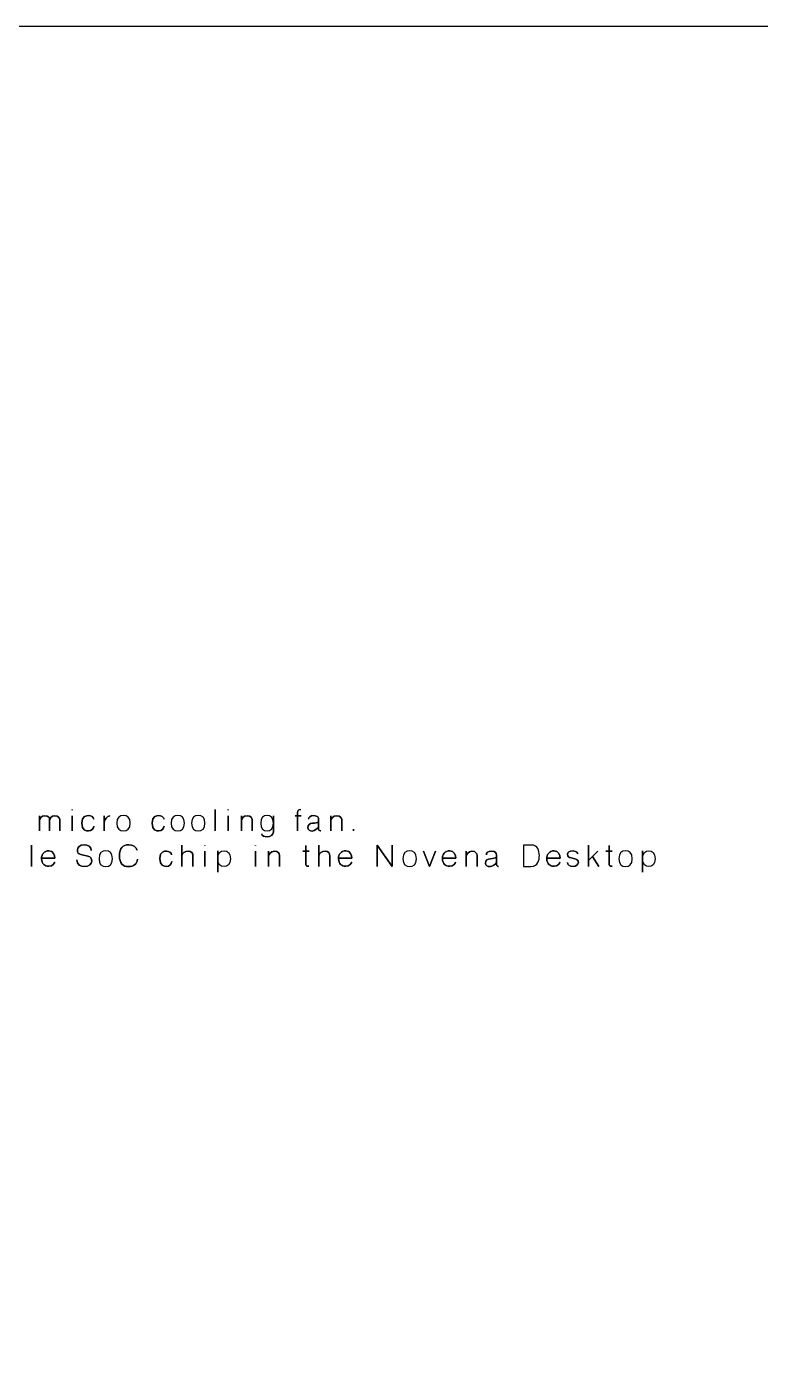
# Model space of a CAD drawing. Extents: x 15 to 785, y -585 to -15.
# Drawn here: x 244.1 to 401.6, y -300 to -15 of the extents above; entities that cross this region are included whole.
import ezdxf

# ---------------------------------------------------------------- set-up
doc = ezdxf.new("R2010")
doc.units = 0
doc.header["$MEASUREMENT"] = 0
doc.layers.add('LAYER_1', color=7, linetype='CONTINUOUS')

# ---------------------------------------------------------------- blocks, each defined once
blk = doc.blocks.new('BLOCK_2')
at = {"layer": 'LAYER_1', "color": 250}
blk.add_open_spline([(785, -570), (785, -578.28), (778.28, -585), (770, -585), (770, -585), (30, -585), (30, -585), (21.72, -585), (15, -578.28), (15, -570), (15, -570), (15, -30), (15, -30), (15, -21.72), (21.72, -15), (30, -15), (30, -15), (770, -15), (770, -15), (778.28, -15), (785, -21.72), (785, -30), (785, -30), (785, -570), (785, -570)], degree=3, knots=[0, 0, 0, 0, 1, 1, 1, 2, 2, 2, 3, 3, 3, 4, 4, 4, 5, 5, 5, 6, 6, 6, 7, 7, 7, 8, 8, 8, 8], dxfattribs=at)
blk = doc.blocks.new('BLOCK_5')
at = {"layer": 'LAYER_1', "color": 250}
for points, knots in [([(249.09, -187.5), (249.09, -187.5), (249.09, -185.38), (249.09, -185.09), (249.09, -184.8), (248.9, -184.25), (248.09, -184.24), (247.28, -184.24), (246.92, -184.87), (246.92, -185.45), (246.92, -184.87), (247.28, -184.24), (248.09, -184.24), (248.9, -184.25), (249.09, -184.8), (249.09, -185.09), (249.09, -185.38), (249.09, -187.5), (249.09, -187.5)], [0, 0, 0, 0, 1, 1, 1, 2, 2, 2, 3, 3, 3, 4, 4, 4, 5, 5, 5, 6, 6, 6, 6]), ([(246.92, -187.5), (246.92, -187.5), (246.92, -184.24), (246.92, -184.24), (246.92, -184.24), (246.92, -187.5), (246.92, -187.5)], [0, 0, 0, 0, 1, 1, 1, 2, 2, 2, 2]), ([(251.27, -187.5), (251.27, -187.5), (251.27, -185.38), (251.27, -185.09), (251.27, -184.8), (250.99, -184.25), (250.19, -184.24), (249.38, -184.24), (249.09, -184.87), (249.09, -185.45), (249.09, -184.87), (249.38, -184.24), (250.19, -184.24), (250.99, -184.25), (251.27, -184.8), (251.27, -185.09), (251.27, -185.38), (251.27, -187.5), (251.27, -187.5)], [0, 0, 0, 0, 1, 1, 1, 2, 2, 2, 3, 3, 3, 4, 4, 4, 5, 5, 5, 6, 6, 6, 6]), ([(253.9, -183.03), (253.9, -183.03), (253.9, -182.92), (253.9, -182.92), (253.9, -182.92), (253.9, -183.03), (253.9, -183.03)], [0, 0, 0, 0, 1, 1, 1, 2, 2, 2, 2]), ([(253.9, -187.5), (253.9, -187.5), (253.9, -184.24), (253.9, -184.24), (253.9, -184.24), (253.9, -187.51), (253.9, -187.5)], [0, 0, 0, 0, 1, 1, 1, 2, 2, 2, 2]), ([(257.47, -187.5), (256.93, -187.5), (256.01, -187.41), (256.01, -185.82), (256.01, -184.23), (257.04, -184.21), (257.49, -184.21), (257.94, -184.21), (258.54, -184.56), (258.58, -185.01), (258.54, -184.56), (257.94, -184.21), (257.49, -184.21), (257.04, -184.21), (256.01, -184.23), (256.01, -185.82), (256.01, -187.41), (256.93, -187.5), (257.47, -187.5), (258.01, -187.5), (258.58, -187), (258.6, -186.47), (258.58, -187), (258.01, -187.5), (257.47, -187.5)], [0, 0, 0, 0, 1, 1, 1, 2, 2, 2, 3, 3, 3, 4, 4, 4, 5, 5, 5, 6, 6, 6, 7, 7, 7, 8, 8, 8, 8]), ([(260.8, -185.84), (260.78, -185.11), (261.45, -184.24), (262.04, -184.24), (261.45, -184.24), (260.78, -185.11), (260.8, -185.84)], [0, 0, 0, 0, 1, 1, 1, 2, 2, 2, 2]), ([(260.8, -187.5), (260.8, -187.5), (260.8, -184.24), (260.8, -184.24), (260.8, -184.24), (260.8, -187.5), (260.8, -187.5)], [0, 0, 0, 0, 1, 1, 1, 2, 2, 2, 2]), ([(263.5, -185.84), (263.5, -184.56), (264.15, -184.18), (264.94, -184.18), (265.74, -184.18), (266.38, -184.56), (266.38, -185.84), (266.38, -187.13), (265.74, -187.5), (264.94, -187.5), (264.15, -187.5), (263.5, -187.13), (263.5, -185.84)], [0, 0, 0, 0, 1, 1, 1, 2, 2, 2, 3, 3, 3, 4, 4, 4, 4]), ([(263.5, -185.84), (263.5, -184.56), (264.15, -184.18), (264.94, -184.18), (265.74, -184.18), (266.38, -184.56), (266.38, -185.84), (266.38, -187.13), (265.74, -187.5), (264.94, -187.5), (264.15, -187.5), (263.5, -187.13), (263.5, -185.84)], [0, 0, 0, 0, 1, 1, 1, 2, 2, 2, 3, 3, 3, 4, 4, 4, 4]), ([(272.52, -187.5), (271.99, -187.5), (271.07, -187.41), (271.07, -185.82), (271.07, -184.23), (272.1, -184.21), (272.55, -184.21), (273, -184.21), (273.6, -184.56), (273.64, -185.01), (273.6, -184.56), (273, -184.21), (272.55, -184.21), (272.1, -184.21), (271.07, -184.23), (271.07, -185.82), (271.07, -187.41), (271.99, -187.5), (272.52, -187.5), (273.06, -187.5), (273.64, -187), (273.65, -186.47), (273.64, -187), (273.06, -187.5), (272.52, -187.5)], [0, 0, 0, 0, 1, 1, 1, 2, 2, 2, 3, 3, 3, 4, 4, 4, 5, 5, 5, 6, 6, 6, 7, 7, 7, 8, 8, 8, 8]), ([(275.15, -185.84), (275.15, -184.56), (275.8, -184.18), (276.59, -184.18), (277.38, -184.18), (278.03, -184.56), (278.03, -185.84), (278.03, -187.13), (277.38, -187.5), (276.59, -187.5), (275.8, -187.5), (275.15, -187.13), (275.15, -185.84)], [0, 0, 0, 0, 1, 1, 1, 2, 2, 2, 3, 3, 3, 4, 4, 4, 4]), ([(275.15, -185.84), (275.15, -184.56), (275.8, -184.18), (276.59, -184.18), (277.38, -184.18), (278.03, -184.56), (278.03, -185.84), (278.03, -187.13), (277.38, -187.5), (276.59, -187.5), (275.8, -187.5), (275.15, -187.13), (275.15, -185.84)], [0, 0, 0, 0, 1, 1, 1, 2, 2, 2, 3, 3, 3, 4, 4, 4, 4]), ([(279.54, -185.84), (279.54, -184.56), (280.19, -184.18), (280.98, -184.18), (281.78, -184.18), (282.42, -184.56), (282.42, -185.84), (282.42, -187.13), (281.78, -187.5), (280.98, -187.5), (280.19, -187.5), (279.54, -187.13), (279.54, -185.84)], [0, 0, 0, 0, 1, 1, 1, 2, 2, 2, 3, 3, 3, 4, 4, 4, 4]), ([(279.54, -185.84), (279.54, -184.56), (280.19, -184.18), (280.98, -184.18), (281.78, -184.18), (282.42, -184.56), (282.42, -185.84), (282.42, -187.13), (281.78, -187.5), (280.98, -187.5), (280.19, -187.5), (279.54, -187.13), (279.54, -185.84)], [0, 0, 0, 0, 1, 1, 1, 2, 2, 2, 3, 3, 3, 4, 4, 4, 4]), ([(284.62, -187.5), (284.62, -187.5), (284.62, -182.92), (284.62, -182.92), (284.62, -182.92), (284.62, -187.5), (284.62, -187.5)], [0, 0, 0, 0, 1, 1, 1, 2, 2, 2, 2]), ([(287.43, -183.03), (287.43, -183.03), (287.43, -182.92), (287.43, -182.92), (287.43, -182.92), (287.43, -183.03), (287.43, -183.03)], [0, 0, 0, 0, 1, 1, 1, 2, 2, 2, 2]), ([(287.43, -187.5), (287.43, -187.5), (287.43, -184.24), (287.43, -184.24), (287.43, -184.24), (287.43, -187.51), (287.43, -187.5)], [0, 0, 0, 0, 1, 1, 1, 2, 2, 2, 2]), ([(292.56, -187.5), (292.56, -187.5), (292.56, -185.38), (292.56, -185.09), (292.56, -184.8), (292.27, -184.25), (291.47, -184.24), (290.65, -184.24), (290.23, -184.87), (290.23, -185.45), (290.23, -184.87), (290.65, -184.24), (291.47, -184.24), (292.27, -184.25), (292.56, -184.8), (292.56, -185.09), (292.56, -185.38), (292.56, -187.5), (292.56, -187.5)], [0, 0, 0, 0, 1, 1, 1, 2, 2, 2, 3, 3, 3, 4, 4, 4, 5, 5, 5, 6, 6, 6, 6]), ([(290.23, -187.5), (290.23, -187.5), (290.23, -184.24), (290.23, -184.24), (290.23, -184.24), (290.23, -187.5), (290.23, -187.5)], [0, 0, 0, 0, 1, 1, 1, 2, 2, 2, 2]), ([(295.74, -184.21), (296.48, -184.21), (297.09, -184.58), (297.09, -185.85), (297.09, -187.12), (296.48, -187.49), (295.74, -187.49), (295, -187.49), (294.4, -187.12), (294.4, -185.85), (294.4, -184.58), (295, -184.21), (295.74, -184.21)], [0, 0, 0, 0, 1, 1, 1, 2, 2, 2, 3, 3, 3, 4, 4, 4, 4]), ([(295.74, -184.21), (296.48, -184.21), (297.09, -184.58), (297.09, -185.85), (297.09, -187.12), (296.48, -187.49), (295.74, -187.49), (295, -187.49), (294.4, -187.12), (294.4, -185.85), (294.4, -184.58), (295, -184.21), (295.74, -184.21)], [0, 0, 0, 0, 1, 1, 1, 2, 2, 2, 3, 3, 3, 4, 4, 4, 4]), ([(294.59, -188.16), (294.66, -188.54), (295.12, -188.76), (295.76, -188.79), (296.41, -188.81), (297.09, -188.33), (297.09, -187.74), (297.09, -187.14), (297.09, -184.26), (297.09, -184.26), (297.09, -184.26), (297.09, -187.14), (297.09, -187.74), (297.09, -188.33), (296.41, -188.81), (295.76, -188.79), (295.12, -188.76), (294.66, -188.54), (294.59, -188.16)], [0, 0, 0, 0, 1, 1, 1, 2, 2, 2, 3, 3, 3, 4, 4, 4, 5, 5, 5, 6, 6, 6, 6]), ([(301.76, -184.24), (301.76, -184.24), (303.05, -184.24), (303.05, -184.24), (303.05, -184.24), (301.76, -184.24), (301.76, -184.24)], [0, 0, 0, 0, 1, 1, 1, 2, 2, 2, 2]), ([(302.28, -187.5), (302.28, -187.5), (302.28, -184.24), (302.28, -184.24), (302.28, -183.32), (302.28, -182.92), (302.98, -182.92), (302.28, -182.92), (302.28, -183.32), (302.28, -184.24), (302.28, -184.24), (302.28, -187.5), (302.28, -187.5)], [0, 0, 0, 0, 1, 1, 1, 2, 2, 2, 3, 3, 3, 4, 4, 4, 4]), ([(306.79, -187.09), (306.79, -187.09), (306.79, -185), (306.79, -185), (306.79, -184.73), (306.65, -184.23), (305.8, -184.23), (304.94, -184.23), (304.62, -184.61), (304.62, -185.01), (304.62, -184.61), (304.94, -184.23), (305.8, -184.23), (306.65, -184.23), (306.79, -184.73), (306.79, -185), (306.79, -185), (306.79, -187.09), (306.79, -187.09), (306.79, -187.47), (307.24, -187.5), (307.24, -187.5), (307.24, -187.5), (306.79, -187.47), (306.79, -187.09)], [0, 0, 0, 0, 1, 1, 1, 2, 2, 2, 3, 3, 3, 4, 4, 4, 5, 5, 5, 6, 6, 6, 7, 7, 7, 8, 8, 8, 8]), ([(311.77, -187.5), (311.77, -187.5), (311.77, -185.38), (311.77, -185.09), (311.77, -184.8), (311.47, -184.25), (310.67, -184.24), (309.85, -184.24), (309.43, -184.87), (309.43, -185.45), (309.43, -184.87), (309.85, -184.24), (310.67, -184.24), (311.47, -184.25), (311.77, -184.8), (311.77, -185.09), (311.77, -185.38), (311.77, -187.5), (311.77, -187.5)], [0, 0, 0, 0, 1, 1, 1, 2, 2, 2, 3, 3, 3, 4, 4, 4, 5, 5, 5, 6, 6, 6, 6]), ([(309.43, -187.5), (309.43, -187.5), (309.43, -184.24), (309.43, -184.24), (309.43, -184.24), (309.43, -187.5), (309.43, -187.5)], [0, 0, 0, 0, 1, 1, 1, 2, 2, 2, 2]), ([(305.42, -187.54), (304.9, -187.52), (304.48, -187.36), (304.48, -186.77), (304.48, -186.18), (304.83, -185.93), (305.51, -185.87), (306.17, -185.81), (306.47, -185.71), (306.79, -185.62), (306.47, -185.71), (306.17, -185.81), (305.51, -185.87), (304.83, -185.93), (304.48, -186.18), (304.48, -186.77), (304.48, -187.36), (304.9, -187.52), (305.42, -187.54), (305.94, -187.56), (306.6, -186.94), (306.79, -186.67), (306.6, -186.94), (305.94, -187.56), (305.42, -187.54)], [0, 0, 0, 0, 1, 1, 1, 2, 2, 2, 3, 3, 3, 4, 4, 4, 5, 5, 5, 6, 6, 6, 7, 7, 7, 8, 8, 8, 8]), ([(314.29, -187.5), (314.29, -187.5), (314.29, -187.15), (314.29, -187.15), (314.29, -187.15), (314.29, -187.5), (314.29, -187.5)], [0, 0, 0, 0, 1, 1, 1, 2, 2, 2, 2]), ([(245.24, -195.12), (245.24, -195.12), (245.24, -190.54), (245.24, -190.54), (245.24, -190.54), (245.24, -195.12), (245.24, -195.12)], [0, 0, 0, 0, 1, 1, 1, 2, 2, 2, 2]), ([(254.95, -193.74), (254.95, -194.75), (255.72, -195.16), (256.63, -195.16), (257.55, -195.16), (258.13, -194.58), (258.15, -194.02), (258.17, -193.46), (257.88, -193.01), (257.32, -192.89), (257.32, -192.89), (255.76, -192.56), (255.76, -192.56), (255.32, -192.46), (255.06, -192.21), (255.06, -191.61), (255.06, -191.01), (255.56, -190.5), (256.48, -190.5), (257.39, -190.5), (258.06, -190.93), (258.03, -191.69), (258.06, -190.93), (257.39, -190.5), (256.48, -190.5), (255.56, -190.5), (255.06, -191.01), (255.06, -191.61), (255.06, -192.21), (255.31, -192.46), (255.76, -192.56), (255.76, -192.56), (257.32, -192.89), (257.32, -192.89), (257.89, -193.01), (258.17, -193.46), (258.15, -194.02), (258.13, -194.58), (257.55, -195.16), (256.63, -195.16), (255.72, -195.16), (254.95, -194.75), (254.95, -193.74)], [0, 0, 0, 0, 1, 1, 1, 2, 2, 2, 3, 3, 3, 4, 4, 4, 5, 5, 5, 6, 6, 6, 7, 7, 7, 8, 8, 8, 9, 9, 9, 10, 10, 10, 11, 11, 11, 12, 12, 12, 13, 13, 13, 14, 14, 14, 14]), ([(266.07, -195.17), (264.8, -195.17), (264.08, -194.46), (264.08, -192.83), (264.08, -191.21), (264.8, -190.49), (266.07, -190.49), (266.97, -190.49), (267.59, -190.86), (267.87, -191.67), (267.59, -190.86), (266.97, -190.49), (266.07, -190.49), (264.8, -190.49), (264.08, -191.21), (264.08, -192.83), (264.08, -194.46), (264.8, -195.17), (266.07, -195.17), (267.11, -195.17), (267.77, -194.68), (267.97, -193.59), (267.77, -194.68), (267.11, -195.17), (266.07, -195.17)], [0, 0, 0, 0, 1, 1, 1, 2, 2, 2, 3, 3, 3, 4, 4, 4, 5, 5, 5, 6, 6, 6, 7, 7, 7, 8, 8, 8, 8]), ([(277.47, -195.12), (277.47, -195.12), (277.47, -190.54), (277.47, -190.54), (277.47, -190.54), (277.47, -195.12), (277.47, -195.12)], [0, 0, 0, 0, 1, 1, 1, 2, 2, 2, 2]), ([(282.37, -190.65), (282.37, -190.65), (282.37, -190.54), (282.37, -190.54), (282.37, -190.54), (282.37, -190.65), (282.37, -190.65)], [0, 0, 0, 0, 1, 1, 1, 2, 2, 2, 2]), ([(293.27, -190.65), (293.27, -190.65), (293.27, -190.54), (293.27, -190.54), (293.27, -190.54), (293.27, -190.65), (293.27, -190.65)], [0, 0, 0, 0, 1, 1, 1, 2, 2, 2, 2]), ([(304.73, -195.09), (304.42, -195.11), (304.08, -195.12), (304.08, -194.7), (304.08, -194.27), (304.08, -190.63), (304.08, -190.63), (304.08, -190.63), (304.08, -194.27), (304.08, -194.7), (304.08, -195.12), (304.42, -195.11), (304.73, -195.09)], [0, 0, 0, 0, 1, 1, 1, 2, 2, 2, 3, 3, 3, 4, 4, 4, 4]), ([(306.86, -195.12), (306.86, -195.12), (306.86, -190.54), (306.86, -190.54), (306.86, -190.54), (306.86, -195.12), (306.86, -195.12)], [0, 0, 0, 0, 1, 1, 1, 2, 2, 2, 2]), ([(319.34, -195.12), (319.34, -195.12), (319.34, -190.54), (319.34, -190.54), (319.34, -190.54), (322.61, -195.12), (322.61, -195.12), (322.61, -195.12), (322.61, -190.54), (322.61, -190.54), (322.61, -190.54), (322.61, -195.12), (322.61, -195.12), (322.61, -195.12), (319.34, -190.54), (319.34, -190.54), (319.34, -190.54), (319.34, -195.12), (319.34, -195.12)], [0, 0, 0, 0, 1, 1, 1, 2, 2, 2, 3, 3, 3, 4, 4, 4, 5, 5, 5, 6, 6, 6, 6]), ([(350.76, -195.12), (350.76, -195.12), (350.76, -190.54), (350.76, -190.54), (350.76, -190.54), (352.41, -190.54), (352.41, -190.54), (353.92, -190.54), (354.11, -191.81), (354.15, -192.77), (354.18, -193.72), (353.86, -195.12), (352.41, -195.12), (352.41, -195.12), (350.76, -195.12), (350.76, -195.12)], [0, 0, 0, 0, 1, 1, 1, 2, 2, 2, 3, 3, 3, 4, 4, 4, 5, 5, 5, 5]), ([(350.76, -195.12), (350.76, -195.12), (350.76, -190.54), (350.76, -190.54), (350.76, -190.54), (352.41, -190.54), (352.41, -190.54), (353.92, -190.54), (354.11, -191.81), (354.15, -192.77), (354.18, -193.72), (353.86, -195.12), (352.41, -195.12), (352.41, -195.12), (350.76, -195.12), (350.76, -195.12)], [0, 0, 0, 0, 1, 1, 1, 2, 2, 2, 3, 3, 3, 4, 4, 4, 5, 5, 5, 5]), ([(364.68, -195.12), (364.68, -195.12), (364.68, -193.84), (364.68, -193.84), (364.68, -193.84), (365.56, -192.99), (365.56, -192.99), (365.56, -192.99), (366.94, -195.12), (366.94, -195.12), (366.94, -195.12), (365.56, -192.99), (365.56, -192.99), (365.56, -192.99), (366.73, -191.86), (366.73, -191.86), (366.73, -191.86), (364.68, -193.84), (364.68, -193.84), (364.68, -193.84), (364.68, -190.54), (364.68, -190.54), (364.68, -190.54), (364.68, -195.12), (364.68, -195.12)], [0, 0, 0, 0, 1, 1, 1, 2, 2, 2, 3, 3, 3, 4, 4, 4, 5, 5, 5, 6, 6, 6, 7, 7, 7, 8, 8, 8, 8]), ([(369.77, -195.09), (369.46, -195.11), (369.12, -195.12), (369.12, -194.7), (369.12, -194.27), (369.12, -190.63), (369.12, -190.63), (369.12, -190.63), (369.12, -194.27), (369.12, -194.7), (369.12, -195.12), (369.46, -195.11), (369.77, -195.09)], [0, 0, 0, 0, 1, 1, 1, 2, 2, 2, 3, 3, 3, 4, 4, 4, 4]), ([(247.36, -193.38), (247.36, -193.38), (250.2, -193.38), (250.2, -193.38), (250.2, -192.68), (249.92, -191.78), (248.91, -191.78), (247.91, -191.78), (247.36, -192.46), (247.36, -193.51), (247.36, -194.56), (248.07, -195.12), (248.91, -195.1), (249.77, -195.07), (250.13, -194.41), (250.18, -194.18), (250.13, -194.41), (249.77, -195.07), (248.91, -195.1), (248.07, -195.12), (247.36, -194.56), (247.36, -193.51), (247.36, -192.46), (247.91, -191.78), (248.91, -191.78), (249.92, -191.78), (250.2, -192.68), (250.2, -193.38), (250.2, -193.38), (247.36, -193.38), (247.36, -193.38)], [0, 0, 0, 0, 1, 1, 1, 2, 2, 2, 3, 3, 3, 4, 4, 4, 5, 5, 5, 6, 6, 6, 7, 7, 7, 8, 8, 8, 9, 9, 9, 10, 10, 10, 10]), ([(259.69, -193.46), (259.69, -192.18), (260.34, -191.8), (261.13, -191.8), (261.93, -191.8), (262.57, -192.18), (262.57, -193.46), (262.57, -194.75), (261.93, -195.12), (261.13, -195.12), (260.34, -195.12), (259.69, -194.75), (259.69, -193.46)], [0, 0, 0, 0, 1, 1, 1, 2, 2, 2, 3, 3, 3, 4, 4, 4, 4]), ([(259.69, -193.46), (259.69, -192.18), (260.34, -191.8), (261.13, -191.8), (261.93, -191.8), (262.57, -192.18), (262.57, -193.46), (262.57, -194.75), (261.93, -195.12), (261.13, -195.12), (260.34, -195.12), (259.69, -194.75), (259.69, -193.46)], [0, 0, 0, 0, 1, 1, 1, 2, 2, 2, 3, 3, 3, 4, 4, 4, 4]), ([(275.29, -194.09), (275.27, -194.62), (274.7, -195.12), (274.16, -195.12), (273.63, -195.12), (272.71, -195.03), (272.71, -193.44), (272.71, -191.85), (273.74, -191.83), (274.19, -191.83), (274.64, -191.83), (275.24, -192.18), (275.27, -192.63), (275.24, -192.18), (274.64, -191.83), (274.19, -191.83), (273.74, -191.83), (272.71, -191.85), (272.71, -193.44), (272.71, -195.03), (273.63, -195.12), (274.16, -195.12), (274.7, -195.12), (275.27, -194.62), (275.29, -194.09)], [0, 0, 0, 0, 1, 1, 1, 2, 2, 2, 3, 3, 3, 4, 4, 4, 5, 5, 5, 6, 6, 6, 7, 7, 7, 8, 8, 8, 8]), ([(279.85, -195.12), (279.85, -195.12), (279.85, -193.47), (279.85, -192.89), (279.85, -192.32), (279.5, -191.88), (278.82, -191.86), (278.12, -191.85), (277.47, -192.27), (277.47, -192.82), (277.47, -192.27), (278.12, -191.85), (278.82, -191.86), (279.5, -191.88), (279.85, -192.32), (279.85, -192.89), (279.85, -193.47), (279.85, -195.12), (279.85, -195.12)], [0, 0, 0, 0, 1, 1, 1, 2, 2, 2, 3, 3, 3, 4, 4, 4, 5, 5, 5, 6, 6, 6, 6]), ([(282.37, -195.12), (282.37, -195.12), (282.37, -191.86), (282.37, -191.86), (282.37, -191.86), (282.37, -195.13), (282.37, -195.12)], [0, 0, 0, 0, 1, 1, 1, 2, 2, 2, 2]), ([(285.17, -196.39), (285.17, -196.39), (285.17, -191.8), (285.17, -191.8), (285.17, -191.8), (285.17, -196.39), (285.17, -196.39)], [0, 0, 0, 0, 1, 1, 1, 2, 2, 2, 2]), ([(286.52, -195.12), (287.26, -195.12), (287.87, -194.75), (287.87, -193.46), (287.87, -192.18), (287.26, -191.8), (286.52, -191.8), (285.78, -191.8), (285.18, -192.18), (285.18, -193.46), (285.18, -194.75), (285.78, -195.12), (286.52, -195.12)], [0, 0, 0, 0, 1, 1, 1, 2, 2, 2, 3, 3, 3, 4, 4, 4, 4]), ([(286.52, -195.12), (287.26, -195.12), (287.87, -194.75), (287.87, -193.46), (287.87, -192.18), (287.26, -191.8), (286.52, -191.8), (285.78, -191.8), (285.18, -192.18), (285.18, -193.46), (285.18, -194.75), (285.78, -195.12), (286.52, -195.12)], [0, 0, 0, 0, 1, 1, 1, 2, 2, 2, 3, 3, 3, 4, 4, 4, 4]), ([(293.27, -195.12), (293.27, -195.12), (293.27, -191.86), (293.27, -191.86), (293.27, -191.86), (293.27, -195.13), (293.27, -195.12)], [0, 0, 0, 0, 1, 1, 1, 2, 2, 2, 2]), ([(298.41, -195.12), (298.41, -195.12), (298.41, -193), (298.41, -192.71), (298.41, -192.42), (298.11, -191.87), (297.31, -191.86), (296.49, -191.86), (296.07, -192.49), (296.07, -193.07), (296.07, -192.49), (296.49, -191.86), (297.31, -191.86), (298.11, -191.87), (298.41, -192.42), (298.41, -192.71), (298.41, -193), (298.41, -195.12), (298.41, -195.12)], [0, 0, 0, 0, 1, 1, 1, 2, 2, 2, 3, 3, 3, 4, 4, 4, 5, 5, 5, 6, 6, 6, 6]), ([(296.07, -195.12), (296.07, -195.12), (296.07, -191.86), (296.07, -191.86), (296.07, -191.86), (296.07, -195.12), (296.07, -195.12)], [0, 0, 0, 0, 1, 1, 1, 2, 2, 2, 2]), ([(303.42, -191.83), (303.42, -191.83), (304.74, -191.83), (304.74, -191.83), (304.74, -191.83), (303.42, -191.83), (303.42, -191.83)], [0, 0, 0, 0, 1, 1, 1, 2, 2, 2, 2]), ([(309.23, -195.12), (309.23, -195.12), (309.23, -193.47), (309.23, -192.89), (309.23, -192.32), (308.88, -191.88), (308.2, -191.86), (307.51, -191.85), (306.86, -192.27), (306.86, -192.82), (306.86, -192.27), (307.51, -191.85), (308.2, -191.86), (308.88, -191.88), (309.23, -192.32), (309.23, -192.89), (309.23, -193.47), (309.23, -195.12), (309.23, -195.12)], [0, 0, 0, 0, 1, 1, 1, 2, 2, 2, 3, 3, 3, 4, 4, 4, 5, 5, 5, 6, 6, 6, 6]), ([(311.07, -193.38), (311.07, -193.38), (313.91, -193.38), (313.91, -193.38), (313.91, -192.68), (313.63, -191.78), (312.62, -191.78), (311.62, -191.78), (311.07, -192.46), (311.07, -193.51), (311.07, -194.56), (311.78, -195.12), (312.62, -195.1), (313.47, -195.07), (313.84, -194.41), (313.89, -194.18), (313.84, -194.41), (313.47, -195.07), (312.62, -195.1), (311.78, -195.12), (311.07, -194.56), (311.07, -193.51), (311.07, -192.46), (311.62, -191.78), (312.62, -191.78), (313.63, -191.78), (313.91, -192.68), (313.91, -193.38), (313.91, -193.38), (311.07, -193.38), (311.07, -193.38)], [0, 0, 0, 0, 1, 1, 1, 2, 2, 2, 3, 3, 3, 4, 4, 4, 5, 5, 5, 6, 6, 6, 7, 7, 7, 8, 8, 8, 9, 9, 9, 10, 10, 10, 10]), ([(324.88, -193.46), (324.88, -192.18), (325.54, -191.8), (326.33, -191.8), (327.12, -191.8), (327.77, -192.18), (327.77, -193.46), (327.77, -194.75), (327.12, -195.12), (326.33, -195.12), (325.54, -195.12), (324.88, -194.75), (324.88, -193.46)], [0, 0, 0, 0, 1, 1, 1, 2, 2, 2, 3, 3, 3, 4, 4, 4, 4]), ([(324.88, -193.46), (324.88, -192.18), (325.54, -191.8), (326.33, -191.8), (327.12, -191.8), (327.77, -192.18), (327.77, -193.46), (327.77, -194.75), (327.12, -195.12), (326.33, -195.12), (325.54, -195.12), (324.88, -194.75), (324.88, -193.46)], [0, 0, 0, 0, 1, 1, 1, 2, 2, 2, 3, 3, 3, 4, 4, 4, 4]), ([(331.87, -191.86), (331.87, -191.86), (330.57, -195.12), (330.57, -195.12), (330.57, -195.12), (329.28, -191.86), (329.28, -191.86), (329.28, -191.86), (330.57, -195.12), (330.57, -195.12), (330.57, -195.12), (331.87, -191.86), (331.87, -191.86)], [0, 0, 0, 0, 1, 1, 1, 2, 2, 2, 3, 3, 3, 4, 4, 4, 4]), ([(333.37, -193.38), (333.37, -193.38), (336.21, -193.38), (336.21, -193.38), (336.21, -192.68), (335.93, -191.78), (334.92, -191.78), (333.91, -191.78), (333.36, -192.46), (333.36, -193.51), (333.36, -194.56), (334.07, -195.12), (334.92, -195.1), (335.77, -195.07), (336.14, -194.41), (336.18, -194.18), (336.14, -194.41), (335.77, -195.07), (334.92, -195.1), (334.07, -195.12), (333.36, -194.56), (333.36, -193.51), (333.36, -192.46), (333.91, -191.78), (334.92, -191.78), (335.93, -191.78), (336.21, -192.68), (336.21, -193.38), (336.21, -193.38), (333.37, -193.38), (333.37, -193.38)], [0, 0, 0, 0, 1, 1, 1, 2, 2, 2, 3, 3, 3, 4, 4, 4, 5, 5, 5, 6, 6, 6, 7, 7, 7, 8, 8, 8, 9, 9, 9, 10, 10, 10, 10]), ([(340.8, -195.12), (340.8, -195.12), (340.8, -193), (340.8, -192.71), (340.8, -192.42), (340.51, -191.87), (339.7, -191.86), (338.89, -191.86), (338.46, -192.49), (338.46, -193.07), (338.46, -192.49), (338.89, -191.86), (339.7, -191.86), (340.51, -191.87), (340.8, -192.42), (340.8, -192.71), (340.8, -193), (340.8, -195.12), (340.8, -195.12)], [0, 0, 0, 0, 1, 1, 1, 2, 2, 2, 3, 3, 3, 4, 4, 4, 5, 5, 5, 6, 6, 6, 6]), ([(338.46, -195.12), (338.46, -195.12), (338.46, -191.86), (338.46, -191.86), (338.46, -191.86), (338.46, -195.12), (338.46, -195.12)], [0, 0, 0, 0, 1, 1, 1, 2, 2, 2, 2]), ([(343.58, -195.16), (343.05, -195.14), (342.63, -194.98), (342.63, -194.39), (342.63, -193.8), (342.99, -193.55), (343.66, -193.49), (344.33, -193.43), (344.63, -193.33), (344.95, -193.24), (344.63, -193.33), (344.33, -193.43), (343.66, -193.49), (342.99, -193.55), (342.63, -193.8), (342.63, -194.39), (342.63, -194.98), (343.05, -195.14), (343.58, -195.16), (344.1, -195.18), (344.75, -194.56), (344.95, -194.29), (344.75, -194.56), (344.1, -195.18), (343.58, -195.16)], [0, 0, 0, 0, 1, 1, 1, 2, 2, 2, 3, 3, 3, 4, 4, 4, 5, 5, 5, 6, 6, 6, 7, 7, 7, 8, 8, 8, 8]), ([(344.95, -194.71), (344.95, -194.71), (344.95, -192.62), (344.95, -192.62), (344.95, -192.35), (344.81, -191.85), (343.95, -191.85), (343.1, -191.85), (342.78, -192.23), (342.78, -192.63), (342.78, -192.23), (343.1, -191.85), (343.95, -191.85), (344.81, -191.85), (344.95, -192.35), (344.95, -192.62), (344.95, -192.62), (344.95, -194.71), (344.95, -194.71), (344.95, -195.09), (345.4, -195.12), (345.4, -195.12), (345.4, -195.12), (344.95, -195.09), (344.95, -194.71)], [0, 0, 0, 0, 1, 1, 1, 2, 2, 2, 3, 3, 3, 4, 4, 4, 5, 5, 5, 6, 6, 6, 7, 7, 7, 8, 8, 8, 8]), ([(355.76, -193.38), (355.76, -193.38), (358.6, -193.38), (358.6, -193.38), (358.6, -192.68), (358.32, -191.78), (357.31, -191.78), (356.3, -191.78), (355.75, -192.46), (355.75, -193.51), (355.75, -194.56), (356.46, -195.12), (357.31, -195.1), (358.16, -195.07), (358.53, -194.41), (358.57, -194.18), (358.53, -194.41), (358.16, -195.07), (357.31, -195.1), (356.46, -195.12), (355.75, -194.56), (355.75, -193.51), (355.75, -192.46), (356.3, -191.78), (357.31, -191.78), (358.32, -191.78), (358.6, -192.68), (358.6, -193.38), (358.6, -193.38), (355.76, -193.38), (355.76, -193.38)], [0, 0, 0, 0, 1, 1, 1, 2, 2, 2, 3, 3, 3, 4, 4, 4, 5, 5, 5, 6, 6, 6, 7, 7, 7, 8, 8, 8, 9, 9, 9, 10, 10, 10, 10]), ([(362.38, -192.45), (362.39, -192.29), (362.18, -191.85), (361.38, -191.81), (360.58, -191.79), (360.21, -192.05), (360.21, -192.54), (360.21, -193.03), (360.62, -193.19), (360.78, -193.23), (360.78, -193.23), (361.98, -193.59), (361.98, -193.59), (362.13, -193.62), (362.52, -193.8), (362.52, -194.27), (362.52, -194.74), (362.01, -195.12), (361.38, -195.12), (360.74, -195.12), (360.17, -194.79), (360.17, -194.29), (360.17, -194.79), (360.74, -195.12), (361.38, -195.12), (362.01, -195.12), (362.52, -194.74), (362.52, -194.27), (362.52, -193.8), (362.13, -193.62), (361.98, -193.59), (361.98, -193.59), (360.78, -193.23), (360.78, -193.23), (360.62, -193.19), (360.21, -193.03), (360.21, -192.54), (360.21, -192.05), (360.58, -191.79), (361.38, -191.81), (362.18, -191.85), (362.39, -192.29), (362.38, -192.45)], [0, 0, 0, 0, 1, 1, 1, 2, 2, 2, 3, 3, 3, 4, 4, 4, 5, 5, 5, 6, 6, 6, 7, 7, 7, 8, 8, 8, 9, 9, 9, 10, 10, 10, 11, 11, 11, 12, 12, 12, 13, 13, 13, 14, 14, 14, 14]), ([(368.45, -191.83), (368.45, -191.83), (369.78, -191.83), (369.78, -191.83), (369.78, -191.83), (368.45, -191.83), (368.45, -191.83)], [0, 0, 0, 0, 1, 1, 1, 2, 2, 2, 2]), ([(371.21, -193.46), (371.21, -192.18), (371.86, -191.8), (372.65, -191.8), (373.44, -191.8), (374.09, -192.18), (374.09, -193.46), (374.09, -194.75), (373.44, -195.12), (372.65, -195.12), (371.86, -195.12), (371.21, -194.75), (371.21, -193.46)], [0, 0, 0, 0, 1, 1, 1, 2, 2, 2, 3, 3, 3, 4, 4, 4, 4]), ([(371.21, -193.46), (371.21, -192.18), (371.86, -191.8), (372.65, -191.8), (373.44, -191.8), (374.09, -192.18), (374.09, -193.46), (374.09, -194.75), (373.44, -195.12), (372.65, -195.12), (371.86, -195.12), (371.21, -194.75), (371.21, -193.46)], [0, 0, 0, 0, 1, 1, 1, 2, 2, 2, 3, 3, 3, 4, 4, 4, 4]), ([(376.29, -196.39), (376.29, -196.39), (376.29, -191.8), (376.29, -191.8), (376.29, -191.8), (376.29, -196.39), (376.29, -196.39)], [0, 0, 0, 0, 1, 1, 1, 2, 2, 2, 2]), ([(377.63, -195.12), (378.37, -195.12), (378.98, -194.75), (378.98, -193.46), (378.98, -192.18), (378.37, -191.8), (377.63, -191.8), (376.9, -191.8), (376.29, -192.18), (376.29, -193.46), (376.29, -194.75), (376.9, -195.12), (377.63, -195.12)], [0, 0, 0, 0, 1, 1, 1, 2, 2, 2, 3, 3, 3, 4, 4, 4, 4]), ([(377.63, -195.12), (378.37, -195.12), (378.98, -194.75), (378.98, -193.46), (378.98, -192.18), (378.37, -191.8), (377.63, -191.8), (376.9, -191.8), (376.29, -192.18), (376.29, -193.46), (376.29, -194.75), (376.9, -195.12), (377.63, -195.12)], [0, 0, 0, 0, 1, 1, 1, 2, 2, 2, 3, 3, 3, 4, 4, 4, 4])]:
    blk.add_open_spline(points, degree=3, knots=knots, dxfattribs=at)

msp = doc.modelspace()

# ---------------------------------------------------------------- block references
at = {"layer": 'LAYER_1'}
for name in ['BLOCK_2', 'BLOCK_5']:
    msp.add_blockref(name, (0, 0), dxfattribs=at)

doc.saveas('drawing.dxf')
